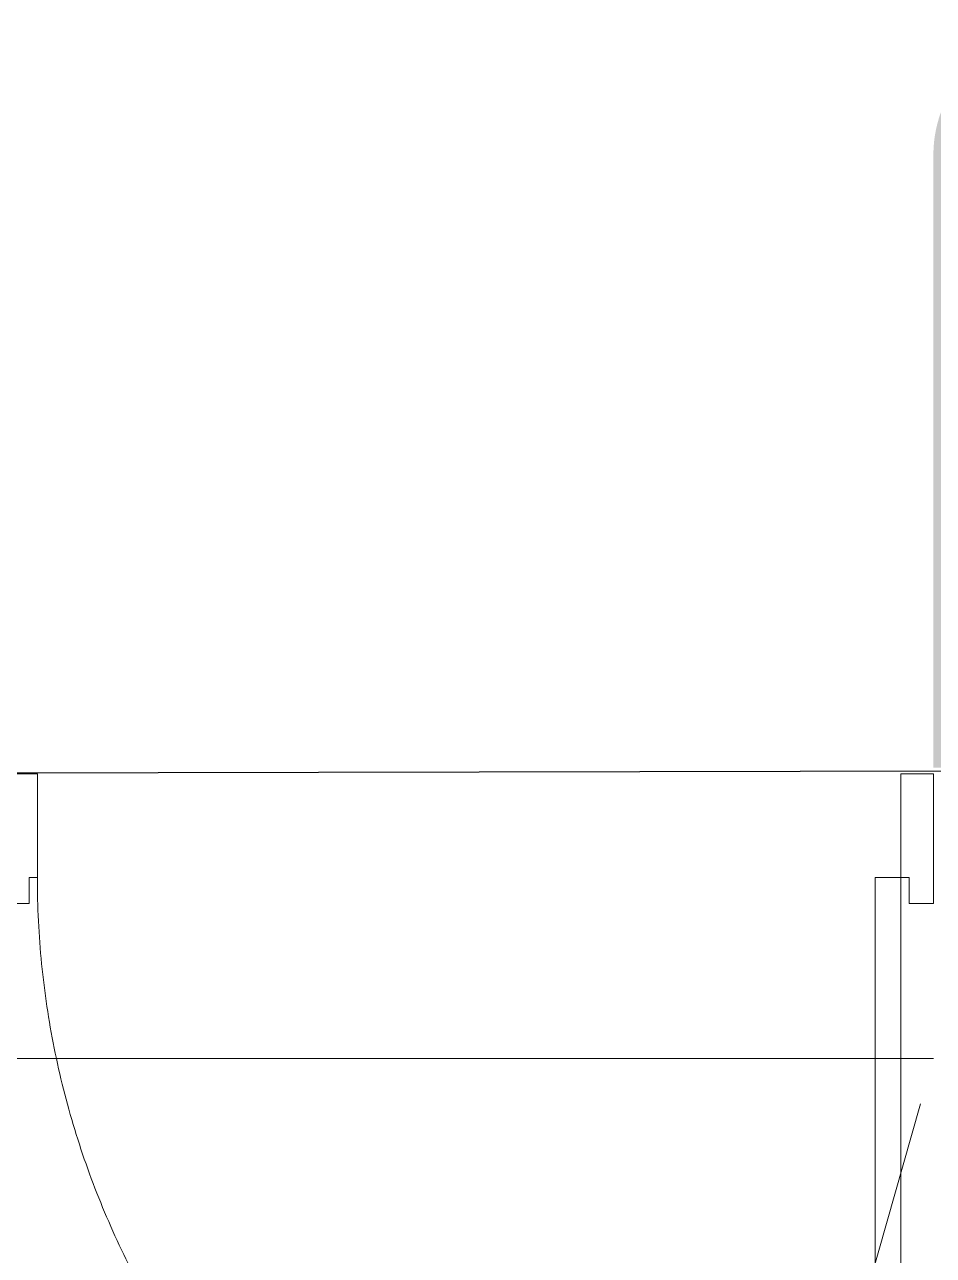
# Model space of a CAD drawing. Header units: millimetres. Extents: x 307301 to 459443, y -2888111 to -2805601.
# Drawn here: x 309700 to 310434, y -2821192 to -2820198 of the extents above; entities that cross this region are included whole.
import ezdxf

# ---------------------------------------------------------------- set-up
doc = ezdxf.new("R2010")
doc.units = ezdxf.units.MM
doc.header["$LTSCALE"] = 10
doc.header["$MEASUREMENT"] = 0
doc.linetypes.add('DASHED', pattern=[19.05, 12.7, -6.35])
doc.linetypes.add('HIDDEN', pattern=[9.525, 6.35, -3.175])
for name, color, linetype, lineweight in [('Door', 4, 'Continuous', 9), ('DOTTED', 7, 'DASHED', 5), ('ELEV', 143, 'Continuous', 9)]:
    doc.layers.add(name, color=color, linetype=linetype, lineweight=lineweight)
doc.layers.add('PDA FURNITURE', color=6, linetype='Continuous')

# ---------------------------------------------------------------- blocks, each defined once
blk = doc.blocks.new('A$Cea7f365e')
at = {"layer": 'Door', "color": 8, "ltscale": 30}
for p, q in [((1099.1, 1221.3), (1099.1, 130.9)), ((1131.8, 1221.3), (1099.1, 1221.3)), ((1131.8, 130.9), (1131.8, 1221.3)), ((30.5, 163.6), (0, 163.6)), ((0, 163.6), (0, 0)), ((30.5, 130.9), (30.5, 163.6)), ((1142.2, 163.6), (1172.8, 163.6)), ((1142.2, 130.9), (1142.2, 163.6)), ((1172.8, 163.6), (1172.8, 0)), ((40.9, 130.9), (30.5, 130.9)), ((40.9, 0), (40.9, 130.9)), ((1099.1, 130.9), (1131.8, 130.9)), ((1131.8, 130.9), (1142.2, 130.9)), ((1131.8, 0), (1131.8, 130.9)), ((1172.8, 20.5), (1172.8, 20.5)), ((0, 0), (40.9, 0)), ((1172.8, 0), (1131.8, 0))]:
    blk.add_line(p, q, dxfattribs=at)
at = {"layer": 'Door', "color": 8, "linetype": 'DASHED', "ltscale": 30}
blk.add_arc((1131.8, 130.9), 1090.9, 91.7178, 180.0007, dxfattribs=at)

msp = doc.modelspace()

# ---------------------------------------------------------------- hatches: boundary and pattern name
at = {"layer": 'PDA FURNITURE', "true_color": 0xffffff}
h = msp.add_hatch(color=7, dxfattribs=at)
h.dxf.hatch_style = 1
edge = h.paths.add_edge_path()
edge.add_line((310534.12, -2820202.9), (311034.12, -2820202.9))
edge.add_line((311034.12, -2820202.9), (311034.12, -2820797.91))
edge.add_line((311034.12, -2820797.91), (310434.12, -2820797.91))
edge.add_line((310434.12, -2820797.91), (310434.12, -2820302.9))
edge.add_arc((310534.12, -2820302.9), 100, 90, 180, ccw=False)

# ---------------------------------------------------------------- linework, layer by layer
at = {"layer": 'DOTTED', "color": 8, "linetype": 'HIDDEN', "ltscale": 5}
msp.add_line((309554.12, -2824122.9), (310434.12, -2821032.9), dxfattribs=at)
at = {"layer": 'ELEV', "ltscale": 50}
msp.add_line((309104.12, -2821032.9), (310434.12, -2821032.9), dxfattribs=at)
at = {"layer": 'PDA FURNITURE', "elevation": 0.06}
msp.add_lwpolyline([(324324.12, -2818642.9), (320504.08, -2818647.84), (320504.08, -2823807.91), (319504.12, -2823807.91), (319504.12, -2825712.9), (312944.12, -2825712.9), (312944.12, -2823807.91), (312444.12, -2823807.91), (312444.12, -2825407.91), (310934.12, -2825407.91), (310934.12, -2821218.14), (311628.95, -2821218.14), (311628.95, -2820797.91), (309474.12, -2820802.9), (309474.12, -2816532.9), (311052.52, -2816532.93), (311052.52, -2816382.9), (310074.12, -2816382.9), (310074.12, -2814852.9), (311629.13, -2814852.9), (311629.13, -2814492.91), (311008.95, -2814492.91), (311008.95, -2812252.91)], dxfattribs=at)

# ---------------------------------------------------------------- block references
at = {"layer": 'Door', "ltscale": 50, "xscale": -0.6395185646465827, "yscale": 0.6395185646465827, "zscale": 0.6395185646465827, "rotation": 180}
msp.add_blockref('A$Cea7f365e', (309684.12, -2820802.9), dxfattribs=at)

doc.saveas('drawing.dxf')
